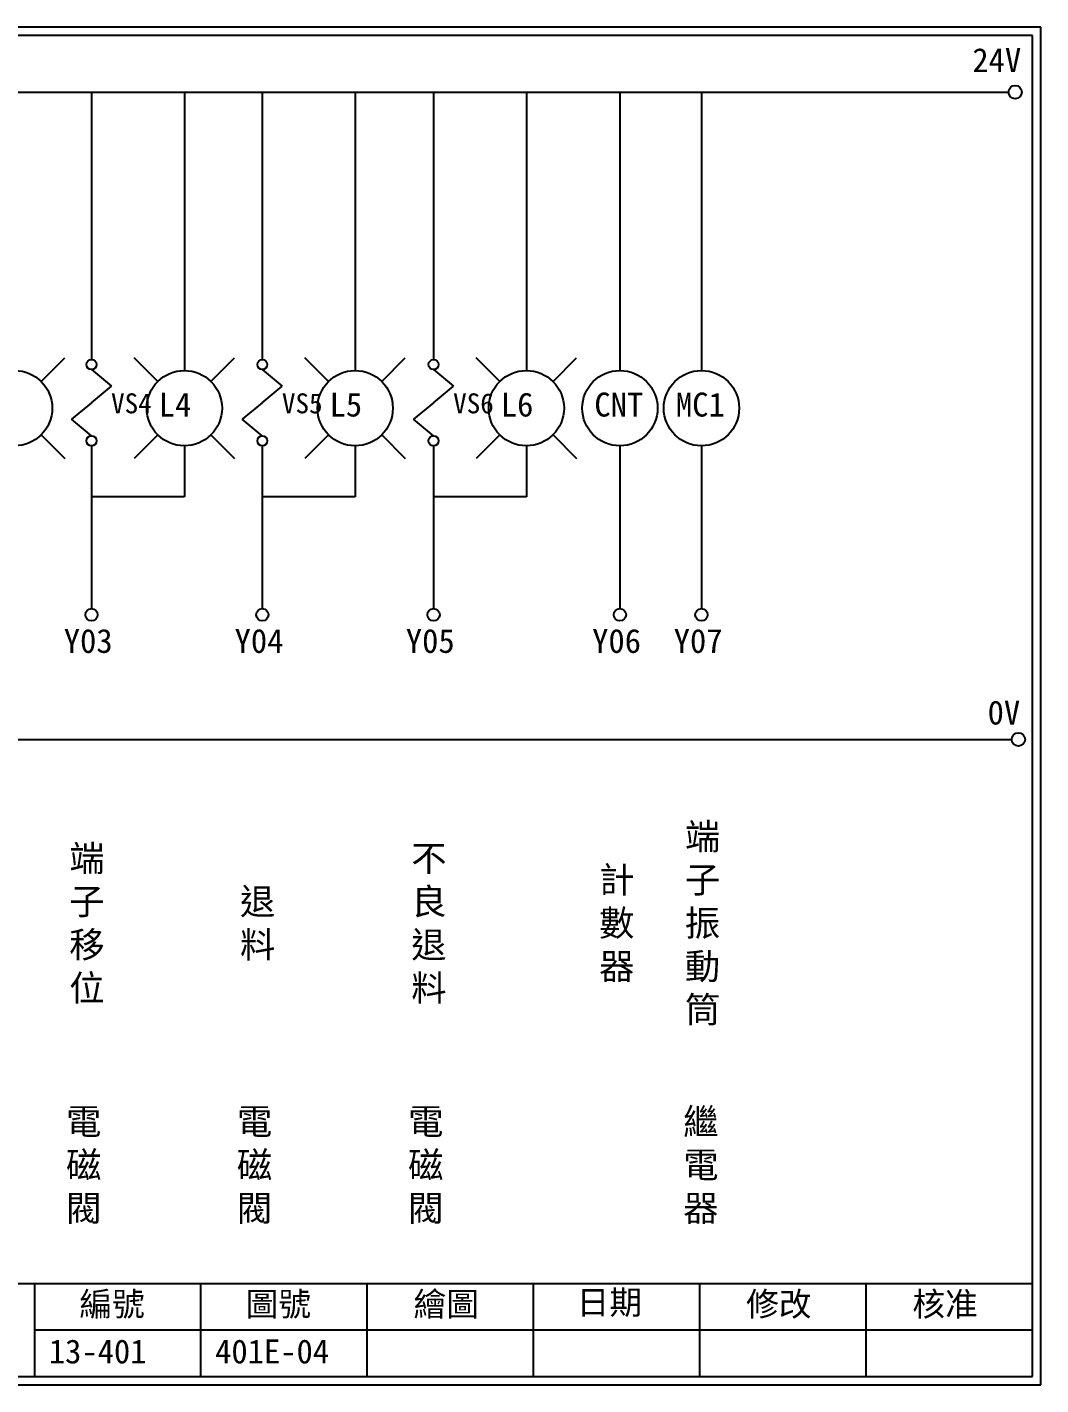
# Model space of a CAD drawing. Extents: x 926 to 1213, y 3 to 207.
# Drawn here: x 1060.4 to 1212.7, y 3 to 207 of the extents above; entities that cross this region are included whole.
import ezdxf

# ---------------------------------------------------------------- set-up
doc = ezdxf.new("R2010")
doc.units = 0
doc.layers.get('0').update_dxf_attribs({"linetype": 'CONTINUOUS'})
doc.layers.add('圖框層', color=7, linetype='CONTINUOUS')
doc.layers.add('標尺寸層', color=3, linetype='CONTINUOUS')
doc.styles.add('CNS', font='romanc.shx', dxfattribs={"bigfont": 'chineset.shx'})
doc.styles.add('STSL', font='KAIU.TTF')

msp = doc.modelspace()

# ---------------------------------------------------------------- linework, layer by layer
for centre in [(1208.88, 197.22), (1209.36, 99.96)]:
    msp.add_circle(centre, 1)
at = {"layer": '圖框層', "color": 7}
for p, q in [((1212.74, 206.97), (925.74, 206.97)), ((1212.74, 3), (1212.74, 206.97)), ((1211.49, 205.72), (926.99, 205.72)), ((1211.49, 4.25), (1211.49, 205.72)), ((926.99, 18.25), (1211.49, 18.25)), ((1061.49, 4.25), (1061.49, 18.25)), ((1086.49, 4.25), (1086.49, 18.25)), ((1111.49, 4.25), (1111.49, 18.25)), ((1136.49, 4.25), (1136.49, 18.25)), ((1161.49, 4.25), (1161.49, 18.25)), ((1186.49, 4.25), (1186.49, 18.25)), ((1061.49, 11.25), (1211.49, 11.25)), ((926.99, 4.25), (1211.49, 4.25)), ((925.74, 3), (1212.74, 3))]:
    msp.add_line(p, q, dxfattribs=at)
at = {"layer": '標尺寸層', "color": 7}
for p, q in [((930.28, 197.22), (1207.88, 197.22)), ((1070.03, 197.22), (1070.03, 157.03)), ((1083.99, 197.22), (1083.99, 155.39)), ((1095.71, 197.22), (1095.71, 157.03)), ((1109.66, 197.22), (1109.66, 155.39)), ((1121.45, 197.22), (1121.45, 157.03)), ((1135.4, 197.22), (1135.4, 155.39)), ((1149.46, 197.22), (1149.46, 155.39)), ((1161.72, 197.22), (1161.72, 155.39)), ((1062.48, 153.73), (1066.01, 157.27)), ((1079.98, 153.73), (1076.45, 157.27)), ((1087.99, 153.73), (1091.53, 157.27)), ((1105.66, 153.73), (1102.12, 157.27)), ((1113.67, 153.73), (1117.2, 157.27)), ((1131.4, 153.73), (1127.86, 157.27)), ((1139.41, 153.73), (1142.94, 157.27)), ((1070.03, 155.53), (1073.04, 153.04)), ((1095.71, 155.53), (1098.71, 153.04)), ((1121.45, 155.53), (1124.45, 153.04)), ((1070.03, 150.55), (1073.04, 153.04)), ((1095.71, 150.55), (1098.71, 153.04)), ((1121.45, 150.55), (1124.45, 153.04)), ((1070.03, 150.55), (1067.03, 148.06)), ((1095.71, 150.55), (1092.7, 148.06)), ((1121.45, 150.55), (1118.44, 148.06)), ((1070.03, 145.57), (1067.03, 148.06)), ((1095.71, 145.57), (1092.7, 148.06)), ((1121.45, 145.57), (1118.44, 148.06)), ((1062.48, 145.73), (1066.01, 142.19)), ((1079.98, 145.73), (1076.45, 142.19)), ((1087.99, 145.73), (1091.53, 142.19)), ((1105.66, 145.73), (1102.12, 142.19)), ((1113.67, 145.73), (1117.2, 142.19)), ((1131.4, 145.73), (1127.86, 142.19)), ((1139.41, 145.73), (1142.94, 142.19)), ((1070.03, 144.07), (1070.03, 119.62)), ((1083.99, 144.07), (1083.99, 136.39)), ((1095.71, 144.07), (1095.71, 119.62)), ((1109.66, 144.07), (1109.66, 136.39)), ((1121.45, 144.07), (1121.45, 119.62)), ((1135.4, 144.07), (1135.4, 136.39)), ((1149.46, 144.07), (1149.46, 119.62)), ((1161.72, 144.07), (1161.72, 119.62)), ((1083.99, 136.39), (1070.03, 136.39)), ((1109.66, 136.39), (1095.71, 136.39)), ((1135.4, 136.39), (1121.45, 136.39)), ((930.49, 99.96), (1208.36, 99.96))]:
    msp.add_line(p, q, dxfattribs=at)
for centre, radius in [((1058.47, 149.73), 5.66), ((1070.03, 156.28), 0.751), ((1083.99, 149.73), 5.66), ((1095.71, 156.28), 0.751), ((1109.66, 149.73), 5.66), ((1121.45, 156.28), 0.751), ((1135.4, 149.73), 5.66), ((1149.46, 149.73), 5.66), ((1161.72, 149.73), 5.66), ((1070.03, 144.82), 0.751), ((1095.71, 144.82), 0.751), ((1121.45, 144.82), 0.751), ((1070.03, 118.7), 0.92), ((1095.71, 118.7), 0.92), ((1121.45, 118.7), 0.92), ((1149.46, 118.7), 0.92), ((1161.72, 118.7), 0.92)]:
    msp.add_circle(centre, radius, dxfattribs=at)

# ---------------------------------------------------------------- texts
at = {"layer": '圖框層', "color": 4, "style": 'STSL'}
for s, height, p in [('24V', 3.6, (1202.44, 200.22)), ('VS4', 3, (1072.97, 148.95)), ('L4', 3.6, (1080.14, 148.47)), ('VS5', 3, (1098.65, 148.95)), ('L5', 3.6, (1105.82, 148.47)), ('VS6', 3, (1124.39, 148.95)), ('L6', 3.6, (1131.56, 148.47)), ('CNT', 3.6, (1145.62, 148.47)), ('MC1', 3.6, (1157.88, 148.47)), ('Y03', 3.6, (1065.86, 112.96)), ('Y04', 3.6, (1091.54, 112.96)), ('Y05', 3.6, (1117.28, 112.96)), ('Y06', 3.6, (1145.29, 112.96)), ('Y07', 3.6, (1157.55, 112.96)), ('0V', 3.6, (1204.74, 102.2)), ('編號', 3.6, (1068.21, 13.34)), ('圖號', 3.6, (1093.21, 13.34)), ('繪圖', 3.6, (1118.44, 13.34)), ('日期', 3.6, (1142.96, 13.59)), ('修改', 3.6, (1168.44, 13.34)), ('核准', 3.6, (1193.44, 13.34)), ('13-401', 3.6, (1063.61, 6.22)), ('401E-04', 3.6, (1088.61, 6.22))]:
    msp.add_text(s, height=height, dxfattribs=at).set_placement(p)
at = {"layer": '標尺寸層', "color": 7, "char_height": 3.9, "attachment_point": 5, "style": 'CNS'}
for s, insert, width in [('{\\fDFKai-SB|b0|i0|c136|p65;端子振動筒}', (1161.88, 72.16), 2.8481), ('{\\fDFKai-SB|b0|i0|c136|p65;端子移位}', (1069.34, 72.16), 2.8481), ('{\\fDFKai-SB|b0|i0|c136|p65;不良退料}', (1120.75, 72.16), 2.8481), ('{\\fDFKai-SB|b0|i0|c136|p65;計數器}', (1148.99, 72.17), 2.8481), ('{\\fDFKai-SB|b0|i0|c136|p65;退料}', (1095.01, 72.16), 2.8481), ('{\\fDFKai-SB|b0|i0|c136|p65;繼電器}', (1161.64, 35.84), 8.6627), ('{\\fDFKai-SB|b0|i0|c136|p65;電磁閥}', (1068.86, 35.84), 8.6627), ('{\\fDFKai-SB|b0|i0|c136|p65;電磁閥}', (1094.54, 35.84), 8.6627), ('{\\fDFKai-SB|b0|i0|c136|p65;電磁閥}', (1120.28, 35.84), 8.6627)]:
    msp.add_mtext(s, dxfattribs=dict(at, insert=insert, width=width))

doc.saveas('drawing.dxf')
